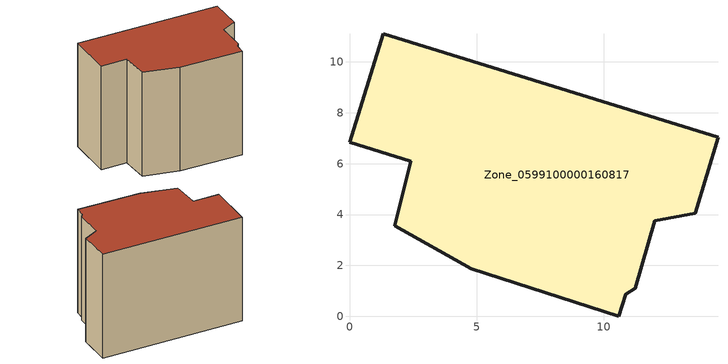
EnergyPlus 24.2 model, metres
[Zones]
Zone_0599100000160817
 floor ground (C_G): 12,3.75 11.23,1.11 10.87,0.86 10.59,0 4.79,1.86 1.78,3.55 2.42,6.09 0,6.85 1.32,11.11 14.49,7.04 13.59,4.05 z0
 wall outside (C_F): 14.49,7.04 1.32,11.11 0,6.85 2.42,6.09 1.78,3.55 4.79,1.86 10.59,0 10.87,0.86 11.23,1.11 12,3.75 13.59,4.05 14.49,7.04 z0:10.55
 roof outside (C_R): 13.59,4.05 14.49,7.04 1.32,11.11 0,6.85 2.42,6.09 1.78,3.55 4.79,1.86 10.59,0 10.87,0.86 11.23,1.11 12,3.75 z10.55
[BUILDING]
Pand.0599100000160817: North Axis=0; Terrain=City; Loads Convergence Tolerance Value=0.04; Temperature Convergence Tolerance Value=0.4; Solar Distribution=FullExterior; Maximum Number of Warmup Days=25; Minimum Number of Warmup Days=1
[Site:Location]
Rotterdam.The.Hague.AP_ZH_NLD Design_Conditions: Latitude=51.96; Longitude=4.45; Time Zone=1; Elevation=-4.5
[SITE:GROUNDTEMPERATURE:BUILDINGSURFACE]
18, 18, 18, 18, 18, 18, 18, 18, 18, 18, 18, 18
[MATERIAL] Thermal Absorptance=0.9; Solar Absorptance=0.7; Visible Absorptance=0.7
Name | Roughness | Thickness | Conductivity | Density | Specific Heat
G.TI.1946 | MediumSmooth | 0.15 | 1 | 540 | 1210
F.TI.1946 | Rough | 0.3 | 0.857143 | 1920 | 840
R.TI.1946 | MediumRough | 0.2 | 0.1 | 1500 | 1000
[CONSTRUCTION]
C_G: G.TI.1946
C_F: F.TI.1946
C_R: R.TI.1946
[ZONE]
Zone_0599100000160817: Type=1; Multiplier=1; Ceiling Height=Autocalculate; Volume=Autocalculate; Floor Area=autocalculate; Part of Total Floor Area=Yes
[ZONEINFILTRATION:DESIGNFLOWRATE]
Infil_Zone_0599100000160817: Zone or ZoneList or Space or SpaceList=Zone_0599100000160817; Schedule=AlwaysOn; Design Flow Rate Calculation Method=Flow/Area; Flow Rate per Floor Area=0.003; Constant Term Coefficient=1; Temperature Term Coefficient=0; Velocity Term Coefficient=0; Velocity Squared Term Coefficient=0
[HVACTEMPLATE:ZONE:IDEALLOADSAIRSYSTEM]
Zone_0599100000160817: Maximum Heating Supply Air Temperature=50; Minimum Cooling Supply Air Temperature=13; Maximum Heating Supply Air Humidity Ratio=0.0156; Minimum Cooling Supply Air Humidity Ratio=0.0077; Heating Limit=NoLimit; Cooling Limit=NoLimit; Dehumidification Control Type=ConstantSensibleHeatRatio; Cooling Sensible Heat Ratio=0.7; Dehumidification Setpoint=60; Humidification Control Type=None; Humidification Setpoint=30; Outdoor Air Method=None; Outdoor Air Flow Rate per Person=0.00944; Outdoor Air Flow Rate per Zone Floor Area=0; Outdoor Air Flow Rate per Zone=0; Demand Controlled Ventilation Type=None; Outdoor Air Economizer Type=NoEconomizer; Heat Recovery Type=None; Sensible Heat Recovery Effectiveness=0.7; Latent Heat Recovery Effectiveness=0.65
[ZONECONTROL:THERMOSTAT]
ThermostatControl_Zone_0599100000160817: Zone or ZoneList=Zone_0599100000160817; Control Type Schedule=DualSetpointControlType; Control 1=Thermostat_Zone_0599100000160817; Temperature Difference Between Cutout And Setpoint=0
[THERMOSTATSETPOINT:DUALSETPOINT]
Thermostat_Zone_0599100000160817: Heating Setpoint Temperature Schedule=HeatingSetpoint_Zone_0599100000160817; Cooling Setpoint Temperature Schedule=CoolingSetpoint_Zone_0599100000160817
[SCHEDULE:COMPACT]
HeatingSetpoint_Zone_0599100000160817: Through: 12/31, For: AllDays, Until: 24:00, 21
CoolingSetpoint_Zone_0599100000160817: Through: 12/31, For: AllDays, Until: 24:00, 24
DualSetpointControlType: Through: 12/31, For: AllDays, Until: 24:00, 4
AlwaysOn: Through: 12/31, For: AllDays, Until: 24:00, 1
